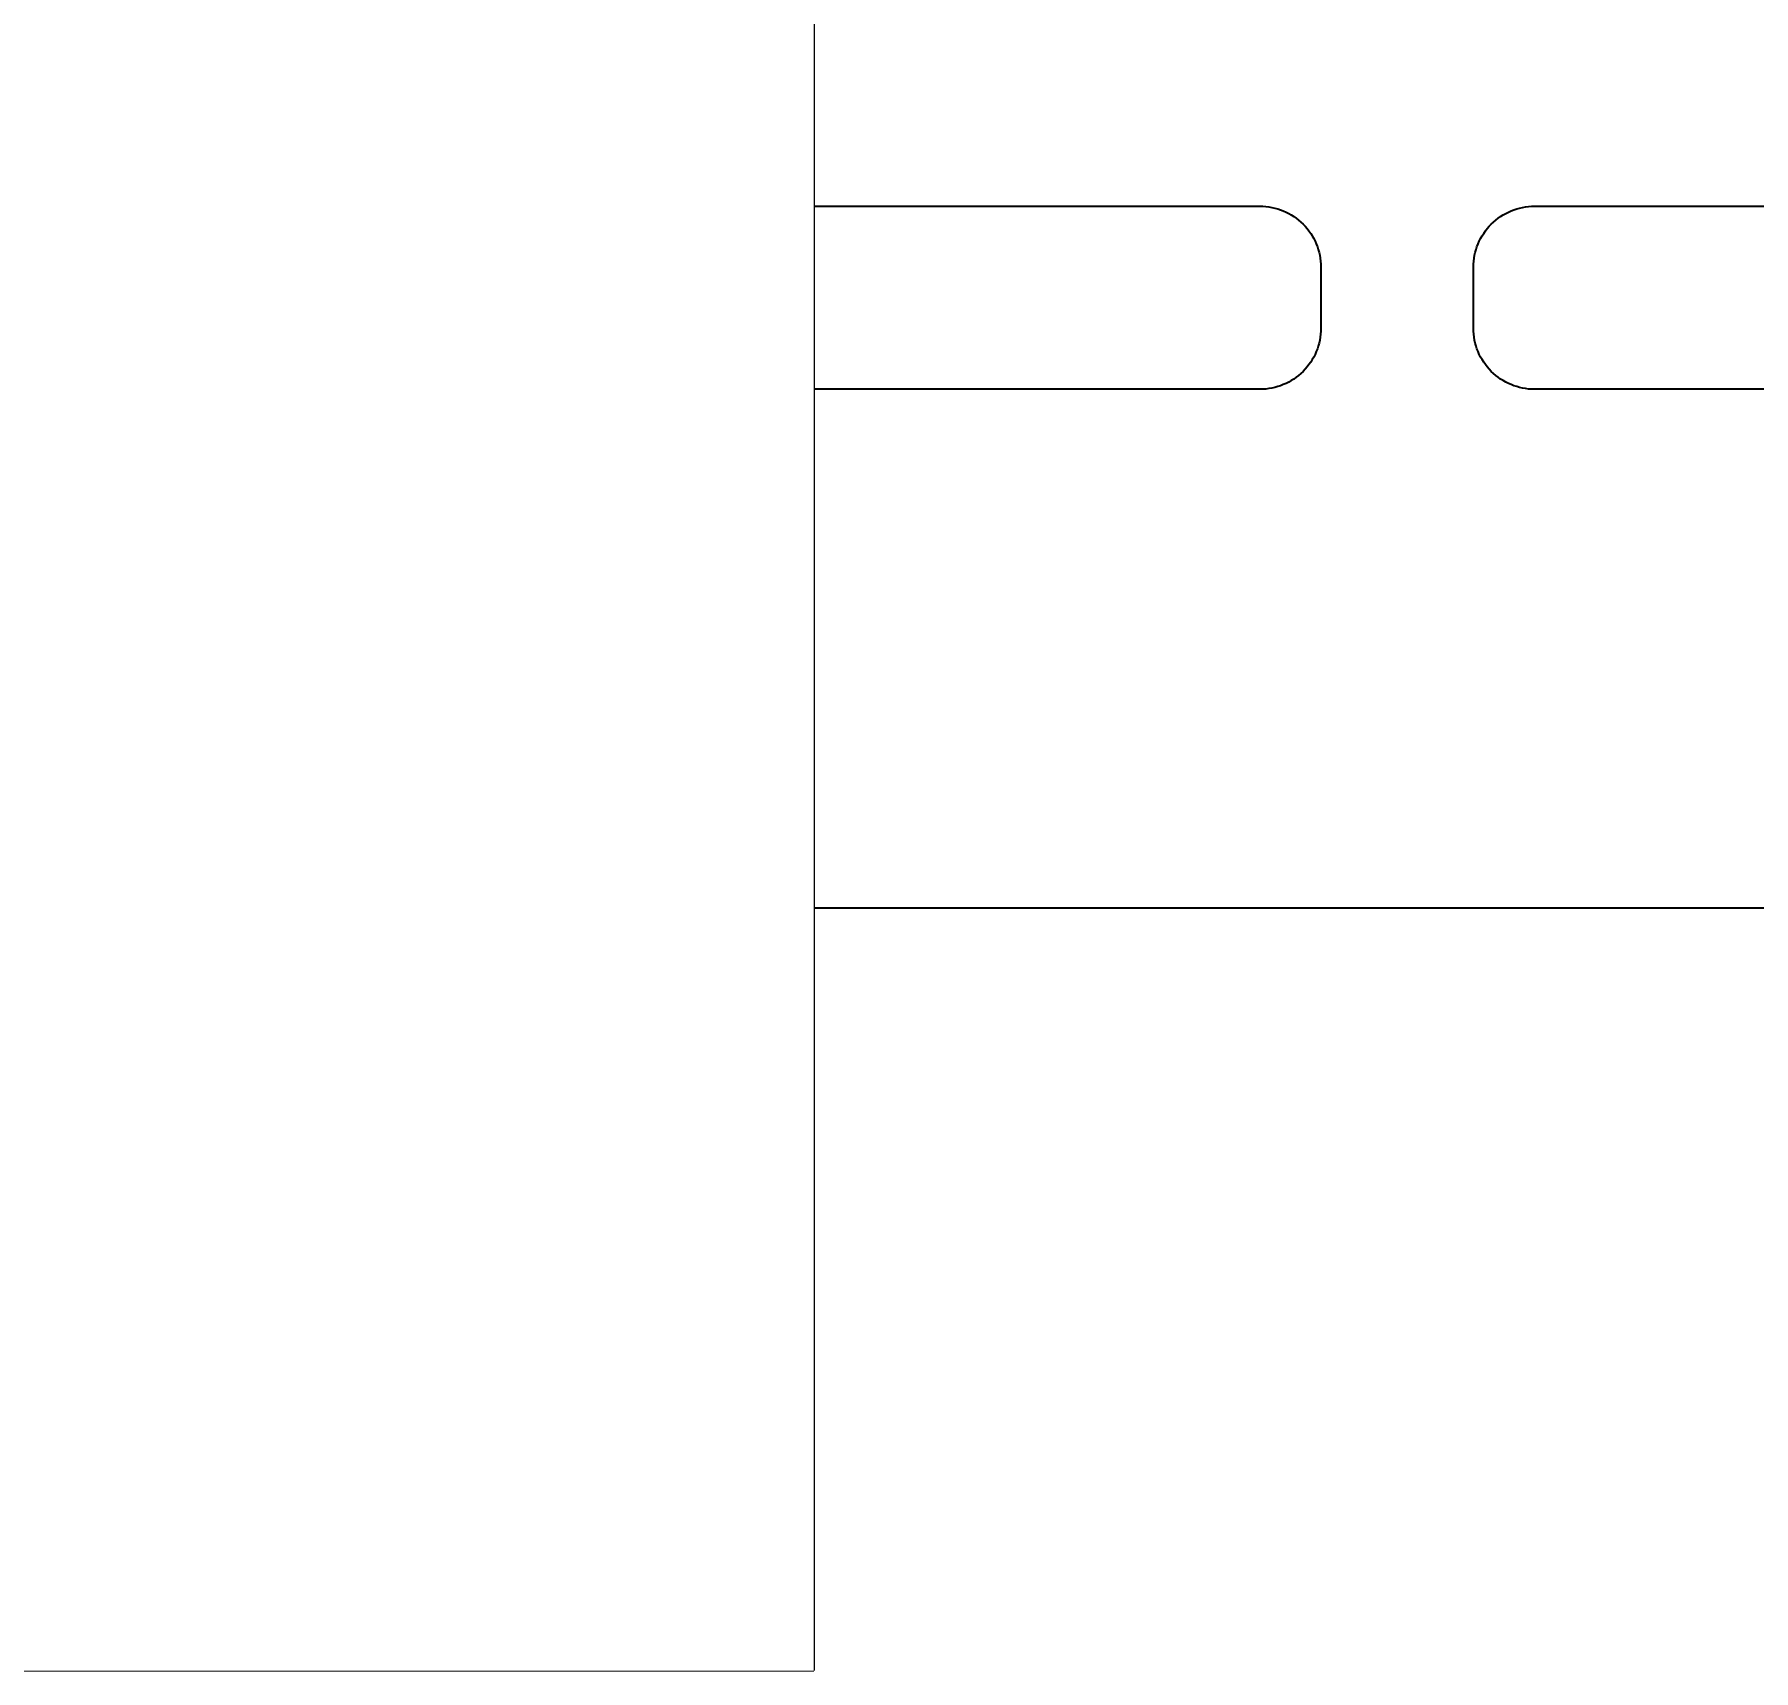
# Model space of a CAD drawing. Header units: millimetres. Extents: x -115 to 1965, y -2092 to 74.
# Drawn here: x 286 to 342.4, y -822.5 to -768.9 of the extents above; entities that cross this region are included whole.
import ezdxf
from ezdxf.enums import TextEntityAlignment as Align

# ---------------------------------------------------------------- set-up
doc = ezdxf.new("R2010")
doc.units = ezdxf.units.MM
doc.set_wipeout_variables(frame=1)
for name, color, linetype in [('Enclosure', 7, 'Continuous'), ('Serigraph', 7, 'Continuous'), ('SXL_DEV', 7, 'Continuous'), ('SXL_RAIL', 8, 'Continuous')]:
    doc.layers.add(name, color=color, linetype=linetype)

# ---------------------------------------------------------------- blocks, each defined once
blk = doc.blocks.new('*U21')
at = {"ltscale": 2}
blk.add_lwpolyline([(0, 20), (0, -20), (610, -20), (610, 20), (0, 20)], dxfattribs=at)
for points in [[(190.234, 3), (206.234, 3, -0.414214), (208.234, 1), (208.234, -1, -0.414214), (206.234, -3), (190.234, -3, -0.414214), (188.234, -1), (188.234, 1, -0.414214)], [(215.234, 3), (231.234, 3, -0.414214), (233.234, 1), (233.234, -1, -0.414214), (231.234, -3), (215.234, -3, -0.414214), (213.234, -1), (213.234, 1, -0.414214)], [(240.234, 3), (256.234, 3, -0.414214), (258.234, 1), (258.234, -1, -0.414214), (256.234, -3), (240.234, -3, -0.414214), (238.234, -1), (238.234, 1, -0.414214)]]:
    blk.add_lwpolyline(points, format="xyb", close=True, dxfattribs=at)
blk = doc.blocks.new('Dado KNX')
h = blk.add_hatch(color=18)
h.dxf.hatch_style = 1
h.paths.add_polyline_path([(185.574, 84.26), (179.774, 84.26), (179.774, 74.26), (185.574, 74.26)])
h = blk.add_hatch(color=1)
h.dxf.hatch_style = 1
edge = h.paths.add_edge_path()
edge.add_line((185.874, 74.26), (191.374, 74.26))
edge.add_line((191.374, 74.26), (191.374, 79.855))
edge.add_spline(control_points=[(191.374, 79.837), (191.374, 79.855), (191.379, 79.872), (191.388, 79.887)], knot_values=[1, 1, 1, 1, 2, 2, 2, 2], degree=3, periodic=0)
edge.add_spline(control_points=[(191.388, 79.887), (191.415, 79.935), (191.476, 79.951), (191.524, 79.924)], knot_values=[0, 0, 0, 0, 1, 1, 1, 1], degree=3, periodic=0)
edge.add_line((191.524, 79.924), (192.074, 79.606))
edge.add_spline(control_points=[(192.074, 79.606), (192.17, 79.551), (192.292, 79.583), (192.347, 79.679)], knot_values=[0, 0, 0, 0, 1, 1, 1, 1], degree=3, periodic=0)
edge.add_spline(control_points=[(192.347, 79.679), (192.365, 79.709), (192.374, 79.744), (192.374, 79.779)], knot_values=[1, 1, 1, 1, 2, 2, 2, 2], degree=3, periodic=0)
edge.add_line((192.374, 79.779), (192.374, 82.741))
edge.add_spline(control_points=[(192.374, 82.741), (192.374, 82.851), (192.285, 82.941), (192.174, 82.941)], knot_values=[0, 0, 0, 0, 1, 1, 1, 1], degree=3, periodic=0)
edge.add_spline(control_points=[(192.174, 82.941), (192.139, 82.941), (192.104, 82.932), (192.074, 82.914)], knot_values=[1, 1, 1, 1, 2, 2, 2, 2], degree=3, periodic=0)
edge.add_line((192.074, 82.914), (191.509, 82.588))
edge.add_spline(control_points=[(191.524, 82.596), (191.509, 82.588), (191.492, 82.583), (191.474, 82.583)], knot_values=[1, 1, 1, 1, 2, 2, 2, 2], degree=3, periodic=0)
edge.add_spline(control_points=[(191.474, 82.583), (191.419, 82.583), (191.374, 82.628), (191.374, 82.683)], knot_values=[0, 0, 0, 0, 1, 1, 1, 1], degree=3, periodic=0)
edge.add_line((191.374, 82.683), (191.374, 84.26))
edge.add_line((191.374, 84.26), (185.874, 84.26))
edge.add_line((185.874, 84.26), (185.874, 74.26))
at = {"color": 18, "lineweight": 18}
for p, q in [((179.774, 84.26), (179.774, 74.26)), ((185.574, 84.26), (179.774, 84.26)), ((185.574, 74.26), (185.574, 84.26)), ((185.674, 84.16), (185.674, 74.36)), ((179.774, 74.26), (185.574, 74.26))]:
    blk.add_line(p, q, dxfattribs=at)
at = {"color": 1, "lineweight": 18}
for p, q in [((185.774, 74.36), (185.774, 84.16)), ((191.374, 84.26), (185.874, 84.26)), ((185.874, 84.26), (185.874, 74.26)), ((191.374, 82.683), (191.374, 84.26)), ((192.074, 82.914), (191.524, 82.596)), ((192.374, 79.779), (192.374, 82.741)), ((191.374, 74.26), (191.374, 79.837)), ((191.524, 79.924), (192.074, 79.606)), ((185.874, 74.26), (191.374, 74.26))]:
    blk.add_line(p, q, dxfattribs=at)
at = {"color": 18, "lineweight": 18}
for points in [[(185.674, 84.06), (185.724, 84.06)], [(185.674, 74.468), (185.724, 74.468)]]:
    blk.add_lwpolyline(points, dxfattribs=at)
at = {"color": 1, "lineweight": 18}
for points in [[(185.724, 84.06), (185.774, 84.06)], [(185.724, 74.468), (185.774, 74.468)]]:
    blk.add_lwpolyline(points, dxfattribs=at)
at = {"color": 18, "lineweight": 18}
for points in [[(185.674, 84.16), (185.674, 84.215), (185.629, 84.26), (185.574, 84.26)], [(185.574, 74.26), (185.629, 74.26), (185.674, 74.305), (185.674, 74.36)]]:
    blk.add_open_spline(points, degree=3, dxfattribs=at)
at = {"color": 1, "lineweight": 18}
for points in [[(185.874, 84.26), (185.819, 84.26), (185.774, 84.215), (185.774, 84.16)], [(191.388, 79.887), (191.379, 79.872), (191.374, 79.855), (191.374, 79.837)], [(191.524, 79.924), (191.476, 79.951), (191.415, 79.935), (191.388, 79.887)], [(192.074, 79.606), (192.17, 79.551), (192.292, 79.583), (192.347, 79.679)], [(192.347, 79.679), (192.365, 79.709), (192.374, 79.744), (192.374, 79.779)], [(185.774, 74.36), (185.774, 74.305), (185.819, 74.26), (185.874, 74.26)]]:
    blk.add_open_spline(points, degree=3, dxfattribs=at)
for points in [[(192.374, 82.741), (192.374, 82.851), (192.285, 82.941), (192.174, 82.941), (192.139, 82.941), (192.104, 82.932), (192.074, 82.914)], [(191.374, 82.683), (191.374, 82.628), (191.419, 82.583), (191.474, 82.583), (191.492, 82.583), (191.509, 82.588), (191.524, 82.596)]]:
    blk.add_open_spline(points, degree=3, knots=[0, 0, 0, 0, 1, 1, 1, 2, 2, 2, 2], dxfattribs=at)
blk = doc.blocks.new('ZIO-MB24_ENVOLVENTE')
blk.add_line((194.126, -32.446), (194.1, -33.823))
at = {"layer": 'Enclosure'}
for p, q in [((211.6, -22.429), (0, -22.429)), ((190.547, -28.172), (9.504, -28.172)), ((190.547, -45), (190.547, -28.172)), ((9.504, -32.245), (190.547, -32.245)), ((206.755, -32.446), (194.126, -32.446)), ((206.781, -33.621), (206.755, -32.446)), ((194.1, -33.823), (194.382, -44.88)), ((206.781, -33.621), (207.981, -33.621)), ((207.981, -33.831), (207.981, -33.621)), ((207.981, -33.831), (207.867, -38.187)), ((206.491, -44.89), (206.667, -38.187)), ((207.867, -38.187), (206.667, -38.187)), ((202.941, -42.366), (197.941, -42.366)), ((197.941, -44.937), (197.941, -42.366)), ((202.941, -42.366), (202.941, -44.937)), ((0, -45), (211.6, -45)), ((194.382, -44.88), (194.425, -44.937)), ((194.425, -44.937), (197.941, -44.937)), ((197.941, -45), (197.941, -44.937)), ((197.941, -45), (202.941, -45)), ((202.941, -44.937), (206.456, -44.937)), ((202.941, -44.937), (202.941, -45)), ((206.456, -44.937), (206.491, -44.89))]:
    blk.add_line(p, q, dxfattribs=at)
blk.add_lwpolyline([(211.6, 45), (211.6, -45)], dxfattribs=at)
for points in [[(194.899, -19.523), (194.594, -19.523), (194.594, -10.733, -0.414213), (197.674, -7.653, -1.000003)], [(200.448, -19.523), (200.753, -19.523), (200.753, -10.733, 0.414213), (197.673, -7.653, 1.000003)], [(194.899, -19.523), (195.204, -19.523), (195.204, -10.733, -0.414212), (197.674, -8.263, -0.000002)], [(200.449, -19.523), (200.144, -19.523), (200.144, -10.733, 0.414212), (197.674, -8.263, 0.000002)]]:
    blk.add_lwpolyline(points, format="xyb", dxfattribs=at)
for centre, radius in [((197.662, -10.793), 2.167), ((197.662, -10.732), 0.812), ((197.674, -17.083), 1)]:
    blk.add_circle(centre, radius, dxfattribs=at)
blk = doc.blocks.new('ZIO-MB24_SERIGRAFIA')
at = {"layer": 'Serigraph'}
h = blk.add_hatch(color=256, dxfattribs=at)
h.dxf.hatch_style = 2
h.paths.add_polyline_path([(198.28, -5.26), (197.642, -6.365), (197.004, -5.26)])
at = {"layer": 'Serigraph', "lineweight": 9}
for p, q in [((210.043, 7.528), (210.043, 7.828)), ((210.043, 6.978), (210.043, 7.278)), ((210.043, 6.428), (210.043, 6.728)), ((208.131, 2.077), (208.131, 2.377)), ((208.131, 1.527), (208.131, 1.827)), ((208.131, 0.977), (208.131, 1.277))]:
    blk.add_line(p, q, dxfattribs=at)
at = {"layer": 'Serigraph'}
for p, q in [((201.419, -29.72), (200.016, -25.811)), ((200.016, -25.811), (200.871, -25.811)), ((200.871, -25.811), (201.863, -28.707)), ((201.863, -28.707), (202.824, -25.811)), ((203.66, -25.811), (202.26, -29.72)), ((202.824, -25.811), (203.66, -25.811)), ((194.488, -26.995), (193.796, -26.928)), ((204.295, -27.79), (204.295, -27.09)), ((204.295, -27.09), (208.795, -27.09)), ((208.795, -27.09), (208.795, -27.79)), ((208.795, -27.79), (204.295, -27.79)), ((204.295, -28.985), (204.295, -28.285)), ((204.295, -28.285), (205.295, -28.285)), ((205.295, -28.285), (205.295, -28.985)), ((206.049, -28.285), (206.049, -28.985)), ((207.049, -28.285), (206.049, -28.285)), ((207.049, -28.985), (207.049, -28.285)), ((207.795, -28.285), (207.795, -28.985)), ((208.795, -28.285), (207.795, -28.285)), ((208.795, -28.985), (208.795, -28.285)), ((194.775, -29.05), (196.286, -29.05)), ((196.286, -29.05), (196.286, -29.694)), ((197.067, -28.837), (197.742, -28.762)), ((205.295, -28.985), (204.295, -28.985)), ((206.049, -28.985), (207.049, -28.985)), ((207.795, -28.985), (208.795, -28.985)), ((196.286, -29.694), (193.718, -29.694)), ((201.437, -29.694), (201.419, -29.72)), ((202.26, -29.72), (201.419, -29.72)), ((202.782, -39.763), (202.782, -38.263)), ((202.782, -38.263), (203.677, -38.263)), ((203.677, -38.263), (203.677, -39.763)), ((195.512, -40.658), (195.512, -39.763)), ((195.512, -39.763), (199.407, -39.763)), ((199.407, -39.763), (199.407, -40.658)), ((201.282, -40.658), (201.282, -39.763)), ((201.282, -39.763), (202.782, -39.763)), ((203.677, -39.763), (205.177, -39.763)), ((205.177, -39.763), (205.177, -40.658)), ((199.407, -40.658), (195.512, -40.658)), ((202.782, -40.658), (201.282, -40.658)), ((202.782, -42.158), (202.782, -40.658)), ((205.177, -40.658), (203.677, -40.658)), ((203.677, -40.658), (203.677, -42.158)), ((203.677, -42.158), (202.782, -42.158))]:
    blk.add_line(p, q, dxfattribs=at)
at = {"layer": 'Serigraph', "lineweight": 9}
for points in [[(209.563, 6.428), (209.563, 7.828)], [(207.651, 0.977), (207.651, 2.377)]]:
    blk.add_lwpolyline(points, dxfattribs=at)
blk.add_lwpolyline([(209.853, -10.291, -0.127161), (210.049, -10.533, -0.094334), (210.081, -10.672, -0.094334), (210.049, -10.81, -0.127161), (209.853, -11.052, 0.127161), (209.657, -11.295, 0.094334), (209.624, -11.433, 0.094334), (209.657, -11.571, 0.127161), (209.853, -11.814)], format="xyb", dxfattribs=at)
at = {"layer": 'Serigraph'}
for points, knots in [([(193.796, -26.928), (193.814, -26.775), (193.845, -26.641), (193.889, -26.523), (193.935, -26.398), (193.996, -26.292), (194.074, -26.203), (194.113, -26.158), (194.156, -26.118), (194.204, -26.081), (194.252, -26.045), (194.304, -26.012), (194.357, -25.983), (194.465, -25.924), (194.584, -25.881), (194.718, -25.852), (194.784, -25.838), (194.854, -25.828), (194.928, -25.823), (194.965, -25.82), (195.003, -25.818), (195.042, -25.817), (195.081, -25.816), (195.12, -25.817), (195.159, -25.818), (195.314, -25.824), (195.461, -25.851), (195.594, -25.899), (195.728, -25.948), (195.847, -26.019), (195.95, -26.113), (196.002, -26.16), (196.048, -26.211), (196.088, -26.264), (196.128, -26.317), (196.161, -26.373), (196.189, -26.431), (196.245, -26.548), (196.276, -26.675), (196.284, -26.809), (196.286, -26.843), (196.286, -26.877), (196.286, -26.911), (196.285, -26.945), (196.283, -26.979), (196.28, -27.011), (196.273, -27.077), (196.262, -27.14), (196.247, -27.201), (196.232, -27.261), (196.214, -27.319), (196.192, -27.374), (196.171, -27.429), (196.145, -27.483), (196.116, -27.537), (196.059, -27.644), (195.99, -27.748), (195.918, -27.843), (195.9, -27.866), (195.882, -27.889), (195.863, -27.912), (195.844, -27.935), (195.824, -27.957), (195.803, -27.979), (195.762, -28.024), (195.721, -28.066), (195.677, -28.11), (195.633, -28.153), (195.587, -28.198), (195.531, -28.25), (195.503, -28.276), (195.473, -28.304), (195.439, -28.335), (195.422, -28.351), (195.404, -28.368), (195.386, -28.384), (195.369, -28.4), (195.353, -28.415), (195.337, -28.429), (195.275, -28.486), (195.226, -28.532), (195.179, -28.576), (195.155, -28.599), (195.132, -28.621), (195.109, -28.643), (195.086, -28.665), (195.064, -28.687), (195.042, -28.709), (195.02, -28.731), (194.998, -28.752), (194.979, -28.773), (194.97, -28.783), (194.961, -28.792), (194.953, -28.802), (194.944, -28.811), (194.934, -28.823), (194.924, -28.835), (194.902, -28.861), (194.878, -28.892), (194.856, -28.923), (194.834, -28.954), (194.814, -28.985), (194.799, -29.011), (194.791, -29.024), (194.783, -29.037), (194.775, -29.05)], [0, 0, 0, 0, 1, 1, 1, 2, 2, 2, 3, 3, 3, 4, 4, 4, 5, 5, 5, 6, 6, 6, 7, 7, 7, 8, 8, 8, 9, 9, 9, 10, 10, 10, 11, 11, 11, 12, 12, 12, 13, 13, 13, 14, 14, 14, 15, 15, 15, 16, 16, 16, 17, 17, 17, 18, 18, 18, 19, 19, 19, 20, 20, 20, 21, 21, 21, 22, 22, 22, 23, 23, 23, 24, 24, 24, 25, 25, 25, 26, 26, 26, 27, 27, 27, 28, 28, 28, 29, 29, 29, 30, 30, 30, 31, 31, 31, 32, 32, 32, 33, 33, 33, 34, 34, 34, 35, 35, 35, 35]), ([(198.821, -27.983), (198.804, -28.003), (198.787, -28.023), (198.77, -28.044), (198.601, -28.243), (198.396, -28.347), (198.148, -28.36), (198.117, -28.362), (198.085, -28.362), (198.054, -28.361), (198.023, -28.36), (197.993, -28.357), (197.963, -28.354), (197.903, -28.347), (197.845, -28.335), (197.789, -28.319), (197.677, -28.286), (197.572, -28.233), (197.474, -28.161), (197.425, -28.124), (197.377, -28.083), (197.332, -28.036), (197.326, -28.03), (197.32, -28.024), (197.315, -28.018), (197.309, -28.012), (197.305, -28.007), (197.3, -28.002), (197.29, -27.991), (197.28, -27.98), (197.271, -27.969), (197.252, -27.947), (197.234, -27.924), (197.217, -27.9), (197.15, -27.806), (197.097, -27.703), (197.059, -27.59), (197.021, -27.478), (196.997, -27.355), (196.989, -27.223), (196.984, -27.156), (196.984, -27.086), (196.987, -27.019), (196.991, -26.952), (196.997, -26.888), (197.008, -26.826), (197.05, -26.579), (197.149, -26.37), (197.307, -26.197), (197.347, -26.154), (197.392, -26.111), (197.438, -26.074), (197.485, -26.036), (197.533, -26.003), (197.584, -25.974), (197.685, -25.916), (197.795, -25.874), (197.914, -25.848), (197.974, -25.835), (198.036, -25.826), (198.1, -25.821), (198.132, -25.819), (198.165, -25.817), (198.198, -25.817), (198.215, -25.817), (198.226, -25.817), (198.238, -25.817), (198.251, -25.817), (198.263, -25.817), (198.275, -25.818), (198.373, -25.822), (198.467, -25.836), (198.555, -25.861), (198.732, -25.911), (198.891, -26.001), (199.032, -26.132), (199.103, -26.197), (199.17, -26.271), (199.228, -26.358), (199.287, -26.445), (199.337, -26.545), (199.379, -26.659), (199.463, -26.887), (199.514, -27.169), (199.531, -27.503), (199.536, -27.587), (199.538, -27.674), (199.538, -27.764), (199.538, -27.854), (199.536, -27.942), (199.532, -28.025), (199.523, -28.193), (199.507, -28.348), (199.481, -28.49), (199.431, -28.774), (199.347, -29.006), (199.231, -29.186), (199.217, -29.208), (199.202, -29.23), (199.186, -29.251), (199.178, -29.261), (199.17, -29.271), (199.162, -29.281), (199.158, -29.286), (199.154, -29.291), (199.15, -29.296), (199.146, -29.301), (199.141, -29.308), (199.136, -29.314), (199.093, -29.363), (199.049, -29.408), (199.003, -29.45), (198.911, -29.532), (198.81, -29.598), (198.702, -29.648), (198.593, -29.698), (198.476, -29.732), (198.351, -29.749), (198.289, -29.758), (198.224, -29.763), (198.157, -29.764), (198.09, -29.765), (198.024, -29.762), (197.962, -29.755), (197.715, -29.726), (197.514, -29.633), (197.362, -29.476), (197.215, -29.324), (197.115, -29.112), (197.067, -28.837)], [0, 0, 0, 0, 1, 1, 1, 2, 2, 2, 3, 3, 3, 4, 4, 4, 5, 5, 5, 6, 6, 6, 7, 7, 7, 8, 8, 8, 9, 9, 9, 10, 10, 10, 11, 11, 11, 12, 12, 12, 13, 13, 13, 14, 14, 14, 15, 15, 15, 16, 16, 16, 17, 17, 17, 18, 18, 18, 19, 19, 19, 20, 20, 20, 21, 21, 21, 22, 22, 22, 23, 23, 23, 24, 24, 24, 25, 25, 25, 26, 26, 26, 27, 27, 27, 28, 28, 28, 29, 29, 29, 30, 30, 30, 31, 31, 31, 32, 32, 32, 33, 33, 33, 34, 34, 34, 35, 35, 35, 36, 36, 36, 37, 37, 37, 38, 38, 38, 39, 39, 39, 40, 40, 40, 41, 41, 41, 42, 42, 42, 43, 43, 43, 43]), ([(193.718, -29.694), (193.729, -29.597), (193.75, -29.496), (193.78, -29.398), (193.812, -29.291), (193.856, -29.188), (193.902, -29.099), (193.914, -29.077), (193.926, -29.055), (193.937, -29.035), (193.949, -29.014), (193.96, -28.995), (193.972, -28.976), (193.995, -28.939), (194.02, -28.902), (194.046, -28.865), (194.099, -28.791), (194.158, -28.718), (194.221, -28.645), (194.284, -28.572), (194.351, -28.498), (194.427, -28.419), (194.503, -28.341), (194.587, -28.256), (194.688, -28.16), (194.713, -28.136), (194.74, -28.111), (194.767, -28.085), (194.781, -28.072), (194.795, -28.058), (194.809, -28.045), (194.824, -28.032), (194.837, -28.019), (194.85, -28.007), (194.902, -27.958), (194.946, -27.917), (194.986, -27.878), (195.027, -27.839), (195.063, -27.804), (195.099, -27.768), (195.136, -27.733), (195.171, -27.697), (195.207, -27.661), (195.242, -27.624), (195.278, -27.586), (195.313, -27.547), (195.348, -27.509), (195.382, -27.469), (195.409, -27.432), (195.423, -27.413), (195.435, -27.396), (195.447, -27.376), (195.459, -27.357), (195.472, -27.335), (195.484, -27.312), (195.509, -27.265), (195.533, -27.213), (195.55, -27.156), (195.568, -27.099), (195.581, -27.038), (195.584, -26.974), (195.586, -26.943), (195.585, -26.91), (195.583, -26.879), (195.581, -26.849), (195.577, -26.819), (195.572, -26.79), (195.56, -26.732), (195.542, -26.679), (195.516, -26.633), (195.503, -26.61), (195.489, -26.588), (195.472, -26.569), (195.456, -26.549), (195.439, -26.531), (195.42, -26.515), (195.382, -26.482), (195.336, -26.453), (195.283, -26.431), (195.231, -26.41), (195.172, -26.397), (195.111, -26.391), (195.081, -26.388), (195.049, -26.387), (195.019, -26.388), (194.99, -26.388), (194.961, -26.391), (194.934, -26.396), (194.879, -26.405), (194.83, -26.421), (194.786, -26.443), (194.742, -26.465), (194.702, -26.493), (194.667, -26.526), (194.631, -26.559), (194.6, -26.6), (194.575, -26.648), (194.528, -26.738), (194.499, -26.853), (194.488, -26.995)], [0, 0, 0, 0, 1, 1, 1, 2, 2, 2, 3, 3, 3, 4, 4, 4, 5, 5, 5, 6, 6, 6, 7, 7, 7, 8, 8, 8, 9, 9, 9, 10, 10, 10, 11, 11, 11, 12, 12, 12, 13, 13, 13, 14, 14, 14, 15, 15, 15, 16, 16, 16, 17, 17, 17, 18, 18, 18, 19, 19, 19, 20, 20, 20, 21, 21, 21, 22, 22, 22, 23, 23, 23, 24, 24, 24, 25, 25, 25, 26, 26, 26, 27, 27, 27, 28, 28, 28, 29, 29, 29, 30, 30, 30, 31, 31, 31, 32, 32, 32, 33, 33, 33, 33]), ([(198.751, -27.175), (198.751, -26.971), (198.713, -26.805), (198.634, -26.674), (198.624, -26.657), (198.613, -26.642), (198.602, -26.626), (198.596, -26.619), (198.59, -26.611), (198.584, -26.604), (198.582, -26.6), (198.578, -26.596), (198.574, -26.591), (198.57, -26.587), (198.566, -26.582), (198.562, -26.577), (198.53, -26.541), (198.497, -26.51), (198.461, -26.484), (198.39, -26.433), (198.313, -26.402), (198.231, -26.391), (198.21, -26.389), (198.19, -26.387), (198.167, -26.387), (198.145, -26.387), (198.123, -26.389), (198.101, -26.392), (198.058, -26.398), (198.016, -26.411), (197.978, -26.429), (197.939, -26.447), (197.903, -26.47), (197.87, -26.499), (197.853, -26.514), (197.837, -26.529), (197.822, -26.546), (197.818, -26.55), (197.814, -26.554), (197.811, -26.559), (197.807, -26.563), (197.805, -26.565), (197.802, -26.569), (197.797, -26.575), (197.792, -26.582), (197.787, -26.589), (197.708, -26.7), (197.672, -26.863), (197.668, -27.075), (197.668, -27.101), (197.668, -27.129), (197.668, -27.155), (197.669, -27.182), (197.67, -27.207), (197.672, -27.232), (197.675, -27.282), (197.681, -27.329), (197.689, -27.373), (197.705, -27.461), (197.731, -27.538), (197.766, -27.603), (197.775, -27.619), (197.785, -27.634), (197.795, -27.649), (197.8, -27.656), (197.805, -27.664), (197.81, -27.671), (197.813, -27.674), (197.816, -27.678), (197.818, -27.681), (197.821, -27.684), (197.825, -27.689), (197.829, -27.693), (197.859, -27.728), (197.891, -27.758), (197.927, -27.783), (197.997, -27.833), (198.078, -27.861), (198.166, -27.867), (198.21, -27.87), (198.255, -27.868), (198.298, -27.861), (198.341, -27.854), (198.381, -27.843), (198.42, -27.825), (198.458, -27.808), (198.494, -27.786), (198.528, -27.758), (198.545, -27.744), (198.562, -27.729), (198.578, -27.712), (198.585, -27.704), (198.594, -27.694), (198.6, -27.687), (198.606, -27.68), (198.612, -27.673), (198.617, -27.666), (198.662, -27.607), (198.696, -27.536), (198.718, -27.454), (198.729, -27.413), (198.737, -27.37), (198.743, -27.323), (198.746, -27.3), (198.748, -27.276), (198.749, -27.251), (198.751, -27.226), (198.751, -27.2), (198.751, -27.175)], [0, 0, 0, 0, 1, 1, 1, 2, 2, 2, 3, 3, 3, 4, 4, 4, 5, 5, 5, 6, 6, 6, 7, 7, 7, 8, 8, 8, 9, 9, 9, 10, 10, 10, 11, 11, 11, 12, 12, 12, 13, 13, 13, 14, 14, 14, 15, 15, 15, 16, 16, 16, 17, 17, 17, 18, 18, 18, 19, 19, 19, 20, 20, 20, 21, 21, 21, 22, 22, 22, 23, 23, 23, 24, 24, 24, 25, 25, 25, 26, 26, 26, 27, 27, 27, 28, 28, 28, 29, 29, 29, 30, 30, 30, 31, 31, 31, 32, 32, 32, 33, 33, 33, 34, 34, 34, 35, 35, 35, 36, 36, 36, 36]), ([(197.742, -28.762), (197.756, -28.858), (197.782, -28.939), (197.822, -29.005), (197.844, -29.04), (197.868, -29.07), (197.902, -29.098), (197.935, -29.127), (197.973, -29.149), (198.015, -29.165), (198.057, -29.181), (198.103, -29.19), (198.153, -29.193), (198.165, -29.193), (198.178, -29.193), (198.19, -29.193), (198.203, -29.193), (198.214, -29.193), (198.225, -29.192), (198.247, -29.19), (198.269, -29.187), (198.29, -29.183), (198.375, -29.166), (198.454, -29.126), (198.523, -29.062), (198.54, -29.047), (198.557, -29.029), (198.573, -29.011), (198.581, -29.001), (198.589, -28.992), (198.597, -28.981), (198.599, -28.979), (198.601, -28.976), (198.603, -28.974), (198.604, -28.972), (198.605, -28.971), (198.606, -28.97), (198.607, -28.969), (198.607, -28.968), (198.607, -28.968), (198.609, -28.965), (198.611, -28.962), (198.613, -28.959), (198.629, -28.937), (198.644, -28.911), (198.658, -28.883), (198.686, -28.827), (198.71, -28.759), (198.73, -28.68), (198.772, -28.521), (198.8, -28.316), (198.816, -28.062), (198.818, -28.036), (198.82, -28.009), (198.821, -27.983)], [0, 0, 0, 0, 1, 1, 1, 2, 2, 2, 3, 3, 3, 4, 4, 4, 5, 5, 5, 6, 6, 6, 7, 7, 7, 8, 8, 8, 9, 9, 9, 10, 10, 10, 11, 11, 11, 12, 12, 12, 13, 13, 13, 14, 14, 14, 15, 15, 15, 16, 16, 16, 17, 17, 17, 18, 18, 18, 18]), ([(196.524, -36.161), (196.524, -35.655), (196.935, -35.245), (197.441, -35.245), (197.947, -35.245), (198.357, -35.655), (198.357, -36.161), (198.357, -36.667), (197.947, -37.077), (197.441, -37.077), (196.935, -37.077), (196.524, -36.667), (196.524, -36.161), (196.524, -36.161), (196.524, -36.161), (196.524, -36.161)], [0, 0, 0, 0, 1, 1, 1, 2, 2, 2, 3, 3, 3, 4, 4, 4, 5, 5, 5, 5]), ([(202.324, -36.161), (202.324, -35.655), (202.735, -35.245), (203.241, -35.245), (203.747, -35.245), (204.157, -35.655), (204.157, -36.161), (204.157, -36.667), (203.747, -37.077), (203.241, -37.077), (202.735, -37.077), (202.324, -36.667), (202.324, -36.161), (202.324, -36.161), (202.324, -36.161), (202.324, -36.161)], [0, 0, 0, 0, 1, 1, 1, 2, 2, 2, 3, 3, 3, 4, 4, 4, 5, 5, 5, 5])]:
    blk.add_open_spline(points, degree=3, knots=knots, dxfattribs=at)
at = {"layer": 'Serigraph', "char_height": 1.25, "attachment_point": 1, "rotation": 90}
for s, insert in [('\\pxqc;  OUT: 250V    16(6)A Max/O.   30V     16(6)A Max/O.', (208.888, -23.594)), ('\\pxqc;POWER: 29V       240mW', (207.1, -23.594))]:
    blk.add_mtext_dynamic_manual_height_columns(s, width=45.00001, gutter_width=12.5, heights=[0], dxfattribs=dict(at, insert=insert))
at = {"layer": 'Serigraph', "attachment_point": 1}
for s, width, insert, char_height in [('\\pxqc;{\\fArial Rounded MT Bold|b0|i0|c0|p34;TP,S}', 7.70383, (192.496, 8.081), 1.4), ('\\pxqc;{\\fArial Rounded MT Bold|b0|i0|c0|p34;PROG. / TEST}', 15.64131, (190.791, -2.782), 1.2)]:
    blk.add_mtext_dynamic_manual_height_columns(s, width=width, gutter_width=12.5, heights=[0], dxfattribs=dict(at, insert=insert, char_height=char_height))
blk = doc.blocks.new('ZIO-MB24_ATT_DEF')
blk.add_blockref('Dado KNX', (14.716, -117.093))
at = {"layer": 'Enclosure'}
blk.add_blockref('ZIO-MB24_ENVOLVENTE', (0, 0), dxfattribs=at)
at = {"layer": 'Serigraph'}
blk.add_blockref('ZIO-MB24_SERIGRAFIA', (0, 0), dxfattribs=at)
at = {"color": 3, "flags": 2}
blk.add_attdef('REFERENCE', text='', height=2.5, dxfattribs=at).set_placement((35.324, 28.944), align=Align.CENTER)
at = {"color": 3}
blk.add_attdef('PHYSICAL_ADD.', text='', height=2.5, dxfattribs=at).set_placement((160.052, 28.959), align=Align.CENTER)
blk.add_wipeout([(0, 45), (211.6, 45), (211.6, -45), (0, -45)])

msp = doc.modelspace()

# ---------------------------------------------------------------- block references
at = {"layer": 'SXL_RAIL'}
msp.add_blockref('*U21', (95, -777.5), dxfattribs=at)

# ---------------------------------------------------------------- next in the draw order: block references
at = {"layer": 'SXL_DEV'}
msp.add_blockref('ZIO-MB24_ATT_DEF', (100, -777.5), dxfattribs=at)

doc.saveas('drawing.dxf')
